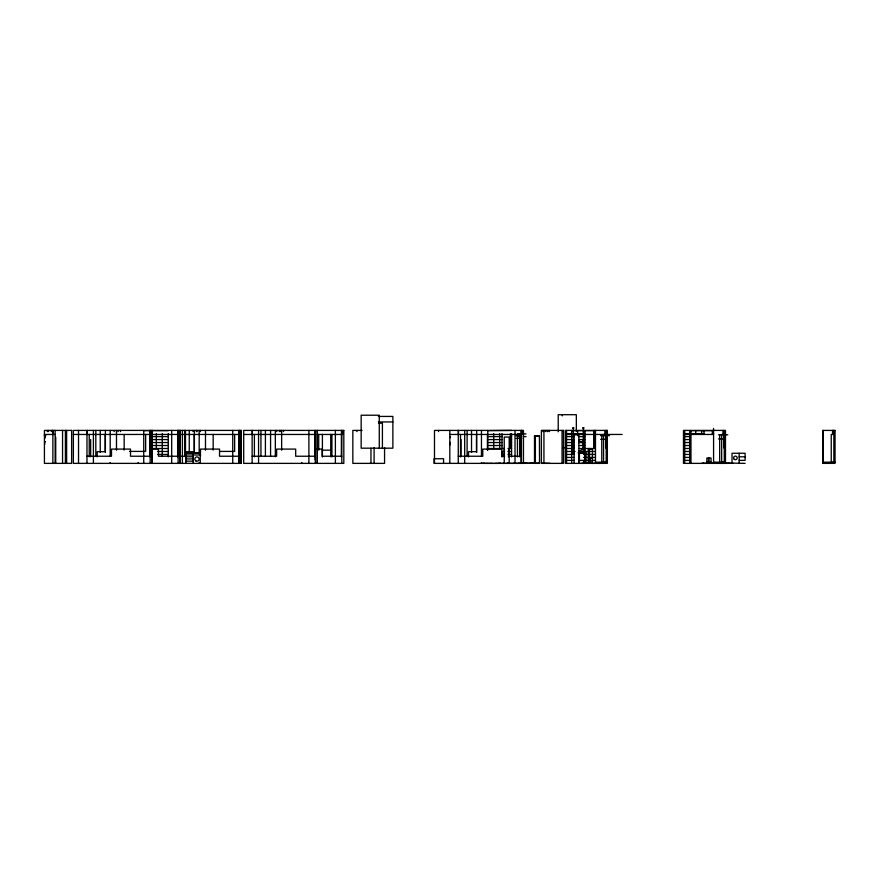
<?xml version="1.0" encoding="UTF-8"?>
<svg xmlns="http://www.w3.org/2000/svg" width="879" height="879" viewBox="0 0 879 879"><rect width="100%" height="100%" fill="white"/><g stroke="black" fill="none" stroke-linecap="round" stroke-linejoin="round"><path stroke-width="1.32" d="M315.143 459.805L315.319 456.234L295.685 456.234L295.685 449.092L276.643 449.092L276.643 456.234L252.141 456.234M45.312 436.698L45.312 437.929M450.433 436.951L450.433 437.665M378.377 416.426L392.88 416.426L392.88 448.18L361.159 448.18L361.159 415.218L379.278 415.218L379.278 448.18M378.377 421.942L392.88 421.942M378.64 423.195L382.409 423.195L382.409 448.18M572.877 427.842L573.789 427.842M582.931 427.798L583.854 427.798M572.877 428.172L573.789 428.172M582.931 428.139L583.854 428.139M362.137 430.413L352.842 430.413L352.842 463.376L384.562 463.376L384.562 447.631M144.442 430.655L168.241 430.655M487.768 430.655L511.567 430.413M571.669 430.655L595.468 430.655M689.784 430.655L713.583 430.655M566.911 433.622L585.051 433.622M593.984 433.622L595.468 433.622M704.057 433.622L683.829 433.622L683.829 463.376M712.386 433.622L713.583 433.622M521.741 433.918L517.445 433.918L517.445 456.893M523.071 433.918L526.038 433.918M44.422 434.457L55.135 434.457M73.364 434.457L78.187 434.457M78.528 434.457L150.869 434.457L150.869 430.413M151.1 434.457L178.833 434.457L178.833 430.413M179.547 434.457L239.879 434.457L239.879 430.413M243.692 434.457L314.957 434.457M317.143 434.457L342.513 434.457L342.513 430.413M449.817 434.457L522.28 434.457M566.548 434.457L622.2 434.457M684.664 434.457L713.583 434.457M724.285 434.457L721.67 434.457L721.67 462.178M833.863 434.457L831.237 434.457L831.237 462.178M718.462 434.819L727.823 434.819M44.422 435.116L45.73 435.116M516.094 435.709L518.808 435.709M600.621 435.632L609.532 435.632M44.422 435.764L45.73 435.764M534.487 436.248L539.431 436.248M151.584 436.599L168.241 436.599M487.768 436.599L502.052 436.599M510.38 436.599L511.567 436.599M517.445 436.599L521.741 436.599M523.884 436.599L526.038 436.599M566.911 436.599L574.053 436.599M578.811 436.599L585.051 436.599M593.984 436.599L595.468 436.599M683.829 436.599L689.784 436.599M516.094 438.379L521.741 438.379M718.462 438.929L723.747 438.929M600.621 439.335L605.642 439.335M151.584 439.577L168.241 439.577M487.768 439.577L502.052 439.577M510.38 439.577L511.567 439.577M566.911 439.577L574.053 439.577M578.811 439.577L585.051 439.577M593.984 439.577L595.468 439.577M683.829 439.577L689.784 439.577M572.877 440.928L573.789 440.928M582.931 440.884L583.854 440.884M45.356 441.643L44.763 441.643L44.763 444.093M578.997 441.95L584.293 441.95L584.293 451.476M151.584 442.544L168.241 442.544M487.768 442.544L502.052 442.544M510.38 442.544L511.567 442.544M566.911 442.544L574.053 442.544M578.811 442.544L585.051 442.544M593.984 442.544L595.468 442.544M683.829 442.544L689.784 442.544M151.584 445.521L168.241 445.521M487.768 445.521L502.052 445.521M510.38 445.521L511.567 445.521M566.911 445.521L574.053 445.521M578.811 445.521L585.051 445.521M593.984 445.521L595.468 445.521M683.829 445.521L689.784 445.521M572.877 445.686L573.789 445.686M582.931 445.642L583.854 445.642M562.978 447.422L563.571 447.422M562.978 447.664L566.197 447.664M606.653 447.905L605.642 447.905L605.642 435.632M724.768 447.905L723.747 447.905L723.747 434.819M151.584 448.499L168.241 448.499M487.768 448.499L504.425 448.499M507.996 448.499L511.567 448.499M566.911 448.499L574.053 448.499M578.811 448.499L595.468 448.499M683.829 448.499L689.784 448.499M151.682 449.092L158.484 449.092L158.484 456.234L178.118 456.234M316.726 449.092L322.164 449.092L322.164 456.234L341.799 456.234M322.406 450.169L330.735 450.169M129.532 451.41L145.639 451.41L145.639 434.457M219.882 451.41L234.638 451.41L234.638 434.457M157.528 451.476L168.241 451.476M502.052 451.476L504.425 451.476M507.996 451.476L511.567 451.476M566.911 451.476L575.031 451.476M578.811 451.476L595.468 451.476M683.829 451.476L689.784 451.476M571.669 452.718L574.317 452.718M578.294 452.718L585.974 452.718L585.952 463.376M571.669 453.015L574.317 453.015M578.294 453.015L585.974 453.015M185.974 453.256L200.247 453.256M571.669 453.322L574.251 453.322M584.777 453.322L579.426 453.322L579.426 463.376M157.528 454.443L168.241 454.443M502.052 454.443L504.425 454.443M507.996 454.443L511.567 454.443M566.911 454.443L574.053 454.443M583.568 454.443L595.468 454.443M683.829 454.443L689.784 454.443M185.974 454.97L200.247 454.97M86.977 456.234L111.49 456.234L111.49 449.092L130.521 449.092L130.521 456.234L150.155 456.234M179.832 456.234L186.282 456.234M239.165 456.234L219.53 456.234L219.53 449.092L200.489 449.092L200.489 456.234M458.267 456.234L482.769 456.234L482.769 449.092L501.81 449.092L501.81 456.234L504.458 456.234M508.414 456.234L521.445 456.234M185.974 456.772L193.116 456.772M739.173 456.805L745.117 456.805M566.911 457.421L574.053 457.421M583.568 457.421L595.468 457.421M683.829 457.421L689.784 457.421M588.315 458.014L592.479 458.014M185.974 458.926L193.116 458.926M566.911 460.398L574.053 460.398M578.811 460.398L588.326 460.398M591.897 460.398L595.468 460.398M683.829 460.398L689.784 460.398M739.173 460.365L745.117 460.365L745.117 453.256L732.031 453.256L732.031 463.376M185.974 461.145L193.116 461.145M588.315 462.178L592.479 462.178M595.468 462.178L607.367 462.178M706.87 462.178L711.034 462.178M713.583 462.178L725.483 462.178M823.151 462.178L835.05 462.178M483.999 463.068L482.044 463.376M498.975 463.068L500.777 463.068M507.513 463.068L509.337 463.068M513.94 463.068L515.775 463.068M518.291 463.068L520.126 463.068M522.555 463.068L524.741 463.068M526.906 463.068L525.093 463.068L526.906 463.376M534.311 463.068L532.509 463.068L534.212 463.376M534.487 463.134L539.53 463.068M541.387 463.134L550.144 463.376M583.348 463.068L585.062 463.376M588.271 463.068L586.48 463.376M588.512 463.068L590.227 463.376M596.621 463.068L594.676 463.376M601.203 463.068L603.005 463.068M603.39 463.068L605.17 463.376M703.464 463.068L701.508 463.376M703.672 463.068L705.387 463.376M709.628 463.068L705.65 463.376M712.045 463.068L713.99 463.068M715.715 463.068L717.539 463.068M717.857 463.068L719.67 463.068M724.329 463.068L726.142 463.068M726.461 463.068L728.328 463.068M524.741 463.376L434.05 463.376L434.05 458.728L443.565 458.728L443.565 463.376M726.142 463.376L683.477 463.376L683.477 430.413L725.483 430.413L725.483 463.376M726.461 463.376L728.328 463.376M730.581 463.376L728.625 463.068L730.438 463.376M745.117 463.376L730.965 463.068L733.053 463.376M833.863 430.413L833.863 462.178M833.523 430.413L833.523 434.457M832.556 430.413L832.556 434.457M832.556 462.178L832.556 463.376M823.151 430.413L823.151 463.376M739.173 453.256L739.173 463.376M724.285 430.413L724.285 462.178M723.835 463.376L722.439 463.376M722.977 430.413L722.977 434.457M722.977 462.178L722.956 463.376M721.681 463.376L720.286 463.376M719.681 434.819L719.681 462.178M715.352 463.376L714.264 463.376M713.583 428.436L713.583 463.376M712.386 430.413L712.386 434.292M711.034 463.376L711.034 458.014L706.87 458.014L706.87 463.376M708.957 458.014L708.957 462.178M708.463 458.014L708.463 462.178M704.057 430.413L704.057 434.292M701.684 430.655L701.684 433.622M695.728 430.655L695.728 433.622M690.971 430.655L690.971 463.376M689.784 430.413L689.784 463.376M684.719 430.413L684.664 463.376M606.18 430.413L606.18 462.178M604.862 430.413L604.862 434.457M604.862 462.178L604.862 463.376M603.554 434.457L603.554 462.178M601.752 435.632L601.752 462.178M600.928 463.376L598.951 463.376M598.698 463.376L596.918 463.376M595.468 430.413L595.468 463.376M594.281 430.413L594.281 448.499M594.094 463.376L592.006 463.376M593.984 430.413L593.984 448.499M592.391 463.376L592.49 449.092L588.326 449.092L588.315 463.376M590.402 458.014L590.402 462.178M589.908 458.014L589.908 462.178M589.512 448.499L589.512 457.421M585.051 430.413L585.051 452.718M584.777 453.015L584.711 463.376M583.568 430.655L583.568 453.454M583.568 460.398L583.524 463.068M583.392 427.798L583.392 452.718M582.953 463.376L580.865 463.376M578.865 463.376L578.865 434.687L574.108 434.687L574.108 463.376M577.624 430.655L577.624 435.61M576.338 431.182L576.338 414.701L558.22 414.701L558.22 431.787M573.339 427.842L573.339 452.718M572.394 441.95L572.394 451.476M571.669 430.413L571.669 463.376M566.548 430.413L566.548 463.376M562.263 414.701L562.263 415.91M562.055 430.413L562.055 463.376M549.43 430.413L549.43 431.611M547.98 430.413L547.98 431.611M547.013 430.413L547.013 431.611M545.376 430.413L545.441 431.611M543.936 430.413L543.936 463.376M542.969 430.413L542.969 431.611M535.377 436.006L535.377 463.376M523.466 463.376L523.466 430.413L434.49 430.413L434.49 463.376M522.324 463.376L520.346 463.376M522.159 430.413L522.159 434.457M521.445 430.413L521.445 463.376M521.082 430.413L521.082 463.376M519.665 434.457L519.665 456.904M517.885 463.376L516.193 463.376M515.017 430.413L515.017 463.376M513.622 463.376L511.908 463.376M511.567 433.622L511.567 456.882M511.545 463.376L509.556 463.376M510.38 433.622L510.38 448.499M509.205 463.376L509.205 437.072L504.238 437.072L504.238 463.376M508.589 449.092L508.589 456.882M507.216 463.376L505.557 463.376M504.425 449.092L504.425 456.882M503.777 463.376L502.085 463.376M502.052 433.622L502.052 448.499M502.052 452.784L502.052 457.047M499.668 433.622L499.668 448.499M498.591 463.376L496.899 463.376M496.701 463.376L494.47 463.376M493.723 433.622L493.723 448.499M492.943 463.376L491.669 463.376M491.383 463.376L487.592 463.376M487.768 430.413L487.768 450.224M487.416 434.687L487.416 449.982M487.34 463.376L484.351 463.376M481.461 430.413L481.461 456.256M481.461 462.541L481.461 463.376M476.671 430.413L476.671 452.388M476.462 434.457L476.462 451.707L468.496 451.707L468.496 456.893M471.529 430.413L471.529 452.388M467.101 430.413L467.101 456.509M464.683 430.413L464.683 463.376M461.003 439.577L461.003 456.761M460.519 434.457L460.519 456.805M458.497 430.413L458.497 434.457M458.267 430.413L458.267 463.376M450.268 442.357L450.268 444.807M449.817 430.413L449.817 463.376M438.533 430.413L438.533 431.611M374.091 447.587L374.091 463.376M370.96 448.268L370.96 463.376M356.885 430.413L356.885 431.611M341.799 430.413L341.799 463.376M341.448 430.413L341.327 456.904M335.382 430.413L335.382 463.376M331.921 434.38L331.921 456.882M330.735 434.358L330.735 456.772M322.406 434.358L322.406 457.047M318.714 434.358L318.714 450.147M317.341 430.413L317.341 463.376M317.22 430.413L317.22 463.376M315.319 430.413L315.319 463.376M314.957 430.413L314.957 456.805M308.892 430.413L308.892 463.376M301.827 462.541L301.827 463.376M283.488 430.413L283.488 431.611M281.643 430.413L281.643 450.224M280.819 430.413L280.819 431.611M279.445 430.413L279.445 431.611M276.775 430.413L276.775 431.611M275.336 430.413L275.336 456.805M270.578 430.413L270.578 456.509M265.403 430.413L265.403 456.509M260.942 430.413L260.942 456.509M258.558 430.413L258.558 463.376M254.394 434.457L254.394 456.805M252.372 430.413L252.372 434.457M252.141 430.413L252.141 463.376M241.066 430.413L241.066 463.376M239.165 430.413L239.165 463.376M238.802 430.413L238.802 463.376M232.737 430.413L232.737 463.376M213.168 434.457L213.168 450.114M205.488 430.413L205.488 450.224M200.467 430.413L200.467 431.611M200.247 463.376L200.247 452.784L185.974 452.784L185.974 463.376M199.181 430.413L199.181 453.751M199.181 462.541L199.181 463.376M197.061 430.413L197.061 431.611M196.424 430.413L196.424 431.611M194.391 430.413L194.391 452.388M194.182 434.457L194.182 451.707L186.216 451.707L186.216 456.893M193.017 430.413L193.017 431.611M193.116 452.784L193.116 463.376M189.249 430.413L189.249 452.388M185.502 430.413L185.502 456.509M184.821 430.413L184.821 456.509M182.403 430.413L182.403 463.376M180.14 430.413L180.14 463.376M180.019 430.413L180.019 463.376M178.118 430.413L178.118 463.376M177.756 430.413L177.756 456.805M177.635 434.457L177.635 456.904M171.691 430.413L171.691 463.376M168.241 433.622L168.241 456.882M162.285 433.622L162.285 456.432M156.341 433.622L156.341 448.499M152.177 430.413L152.177 463.376M152.067 430.413L152.067 463.376M150.155 430.413L150.155 463.376M149.804 430.413L149.804 456.805M143.738 430.413L143.738 463.376M138.135 462.541L138.135 463.376M124.159 434.457L124.159 450.114M120.489 430.413L120.489 431.611M118.127 430.413L118.127 431.611M116.489 430.413L116.489 450.224M114.083 430.413L114.083 431.611M110.183 430.413L110.183 456.256M110.183 462.541L110.183 463.376M105.381 430.413L105.381 452.388M105.183 434.457L105.183 451.707L97.206 451.707L97.206 456.893M100.239 430.413L100.239 452.388M95.811 430.413L95.811 456.509M93.405 430.413L93.405 463.376M90.669 439.577L90.669 456.761M89.24 434.457L89.24 456.805M87.219 430.413L87.219 434.457M86.977 430.413L86.977 463.376M78.528 430.413L78.528 463.376M66.639 430.413L66.639 463.376M65.387 430.413L65.387 463.376M62.552 430.413L62.552 463.376M55.729 437.193L55.729 463.376M55.135 430.413L55.135 463.376M53.114 430.413L53.114 434.457M52.872 430.413L52.872 463.376M52.564 430.413L52.564 431.611M51.312 430.413L51.312 431.611M48.51 430.413L48.477 431.611M47.268 430.413L47.268 431.611M578.789 441.236A4.758 4.758 0 0 1 583.546 445.994A4.758 4.758 0 0 1 578.789 450.762M574.196 447.224A4.758 4.758 0 0 1 574.196 444.763M71.638 430.413L44.422 430.413L44.422 463.376L71.638 463.376L71.638 430.413M241.187 430.413L73.364 430.413L73.364 463.376L241.187 463.376L241.187 430.413M343.821 430.413L243.692 430.413L243.692 463.376L343.821 463.376L343.821 430.413M563.505 430.413L541.387 430.413L541.387 463.376L563.505 463.376L563.505 430.413M607.367 430.413L565.362 430.413L565.362 463.376L607.367 463.376L607.367 430.413M835.05 430.413L822.7 430.413L822.7 463.376L835.05 463.376L835.05 430.413M539.431 436.006L534.487 436.006L534.487 463.376L539.53 463.376L539.431 436.006M532.048 463.068L527.158 463.376L532.048 463.068M734.229 459.288A1.813 1.813 0 0 0 737.184 458.245A1.813 1.813 0 0 0 734.8 456.201A1.813 1.813 0 0 0 734.229 459.288M195.83 460.893A2.165 2.165 0 0 0 199.148 459.135A2.165 2.165 0 0 0 195.962 457.146A2.165 2.165 0 0 0 195.83 460.893"/></g></svg>
